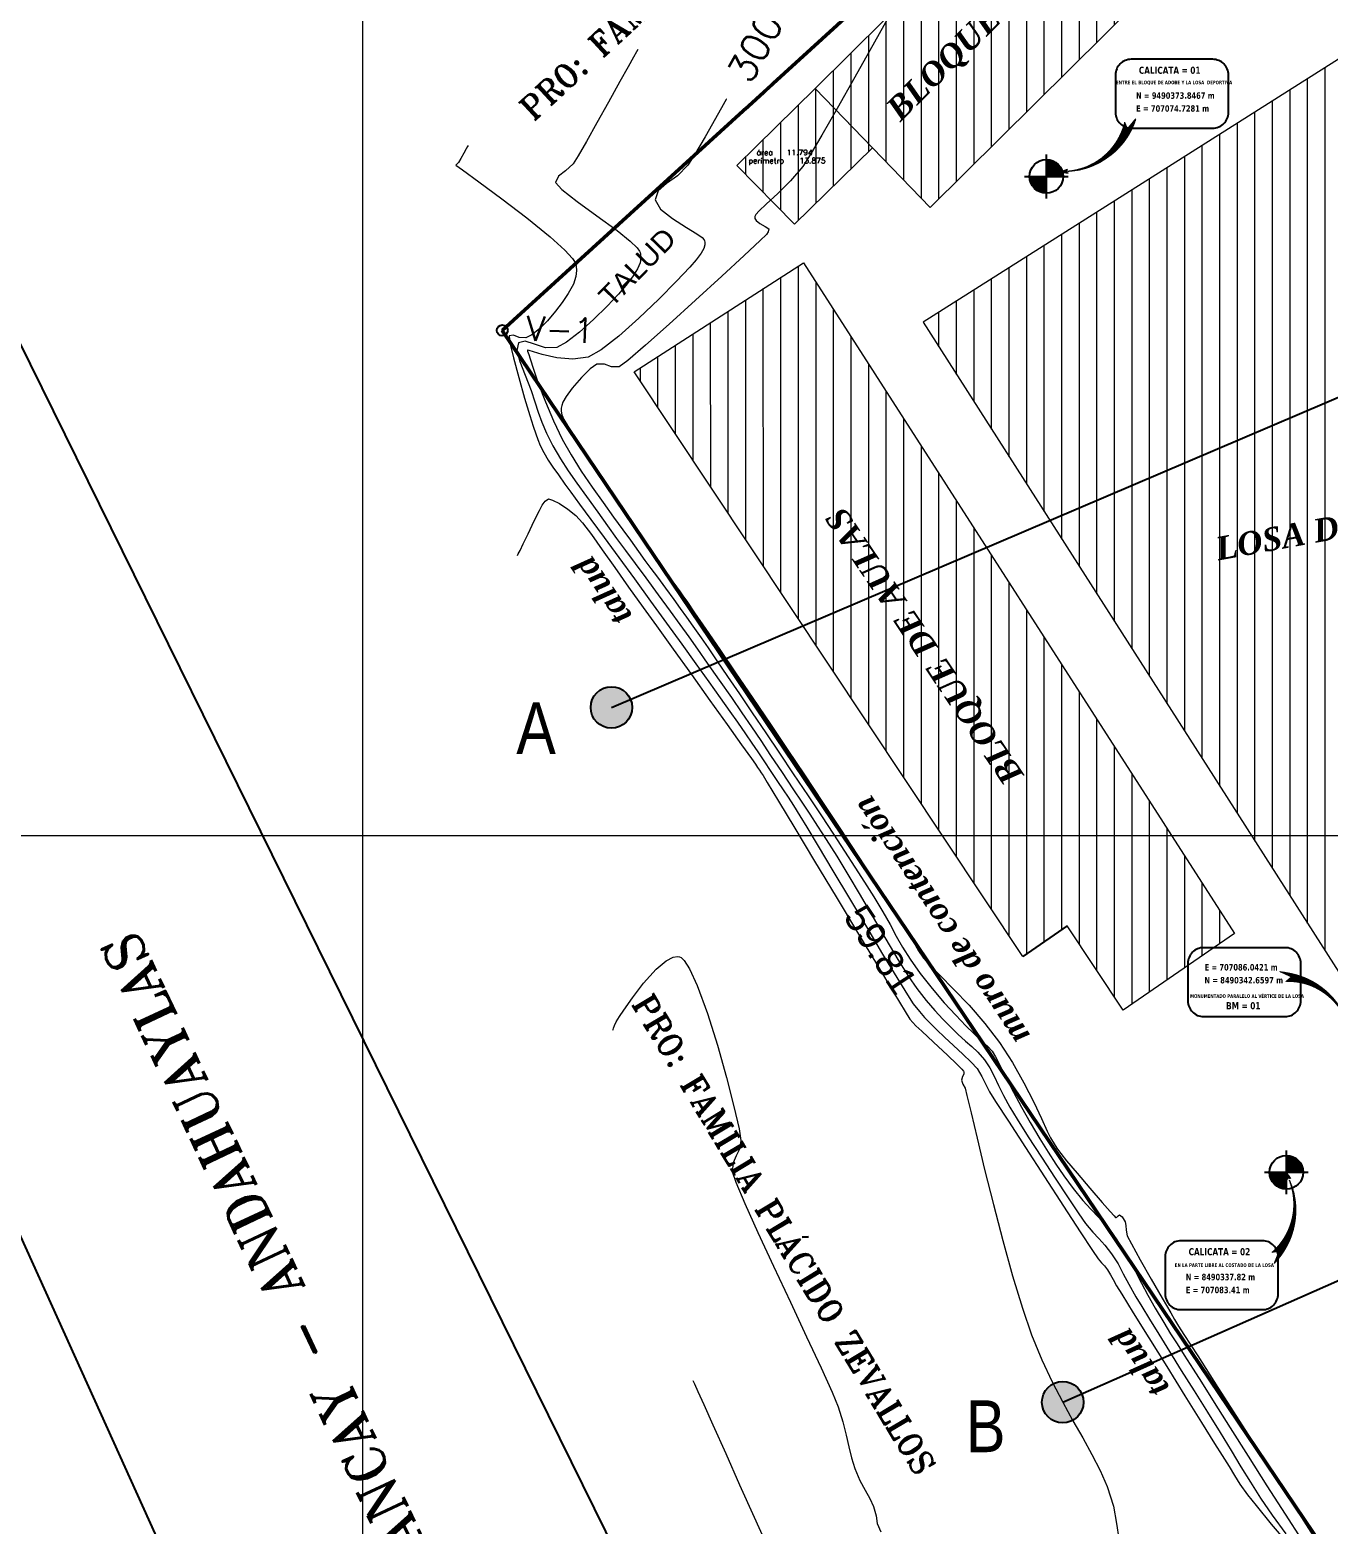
# Model space of a CAD drawing. Header units: metres. Extents: x 706106 to 709341, y 8490035 to 8490642.
# Drawn here: x 707038 to 707085, y 8490325.1 to 8490379.1 of the extents above; entities that cross this region are included whole.
import ezdxf
from ezdxf.enums import TextEntityAlignment as Align

# ---------------------------------------------------------------- set-up
doc = ezdxf.new("R2010")
doc.units = ezdxf.units.M
for name, color, linetype, lineweight in [('auxiliar', 1, 'Continuous', 9), ('BLOQUES', 7, 'Continuous', 60), ('COTAS', 40, 'Continuous', 5), ('detalles', 84, 'Continuous', 25), ('V-INTEREG', 5, 'Continuous', 5)]:
    doc.layers.add(name, color=color, linetype=linetype, lineweight=lineweight)
for name, color, linetype in [('C-ANNO-MATC-TEXT', 150, 'Continuous'), ('C-PROP-BRNG', 92, 'Continuous'), ('C-PROP-TEXT', 92, 'Continuous'), ('C-ROAD-TEXT', 11, 'Continuous'), ('C-SSWR-PIPE-PATT', 7, 'Continuous'), ('C-STRM-STRC', 170, 'Continuous'), ('C-TOPO', 7, 'Continuous'), ('C-TOPO-MAJR', 9, 'Continuous'), ('CALLES', 7, 'Continuous'), ('V-SITE-VEGE', 80, 'Continuous')]:
    doc.layers.add(name, color=color, linetype=linetype)
doc.styles.add('COTAS', font='arial.ttf')
doc.styles.add('MtXpl_Palatino_Linot', font='')
doc.styles.add('MtXpl_Verdana', font='')
doc.styles.add('ROMANT', font='romant.shx')
doc.styles.get("Standard").update_dxf_attribs({"font": 'simplex.shx'})
doc.styles.get('MtXpl_Palatino_Linot').set_extended_font_data('Palatino Linotype', italic=True, bold=True)
doc.styles.get('MtXpl_Verdana').set_extended_font_data('Verdana', bold=True)
pattern_1 = [(90, (1.51535, 192.3111), (-0.635, 0), [])]

# ---------------------------------------------------------------- blocks, each defined once
blk = doc.blocks.new('bm')
for p, q in [((0, -0.13), (0, 0.13)), ((-0.13, 0), (0.13, 0))]:
    blk.add_line(p, q)
at = {"const_width": 0.1}
for points in [[(0.05, 0, 0.414214), (0, 0.05, 1)], [(-0.05, 0, 0.414214), (0, -0.05, 1)]]:
    blk.add_lwpolyline(points, format="xyb", dxfattribs=at)
blk.add_circle((0, 0), 0.1)

msp = doc.modelspace()

# ---------------------------------------------------------------- hatches: boundary and pattern name
h = msp.add_hatch(color=256)
h.dxf.hatch_style = 1
h.set_gradient(color1=(0, 0, 255), color2=(255, 255, 0), tint=1, name='INVSPHERICAL')
h.paths.add_polyline_path([(707058.2461, 8490354.638, 1), (707059.7461, 8490354.638, 1)])
h = msp.add_hatch(color=256)
h.dxf.hatch_style = 1
h.set_gradient(color1=(0, 0, 255), color2=(255, 255, 0), tint=1, name='INVSPHERICAL')
h.paths.add_polyline_path([(707074.5678, 8490329.5042, 1), (707076.0678, 8490329.5042, 1)])
at = {"layer": 'BLOQUES', "lineweight": 0}
h = msp.add_hatch(dxfattribs=at)
h.set_pattern_fill('ANSI31', color=256, scale=0.2, angle=45)
h.set_pattern_definition(pattern_1)
h.paths.add_polyline_path([(707081.5327, 8490346.4598), (707077.5079, 8490343.6816), (707075.4793, 8490346.7335), (707073.881, 8490345.6302), (707059.8215, 8490366.7817), (707065.9394, 8490370.7254)])
h.paths.add_polyline_path([(707080.7675, 8490359.6677), (707092.0126, 8490361.7158), (707091.7749, 8490363.021), (707080.5298, 8490360.9729)], flags=24)
h.paths.add_polyline_path([(707074.5596, 8490352.2754), (707067.683, 8490362.5184), (707066.2688, 8490361.569), (707073.1454, 8490351.326)], flags=24)
at = {"layer": 'V-INTEREG', "lineweight": 0}
h = msp.add_hatch(dxfattribs=at)
h.set_pattern_fill('ANSI31', color=8, scale=0.027191, angle=-193.68898, style=0)
h.set_pattern_definition([(211.311025, (707076.1528444, 8490370.2434362), (0.0017663499, -0.0029038762), [])])
edge = h.paths.add_edge_path()
edge.add_line((707077.9639, 8490375.9357), (707077.6705, 8490375.582))
edge.add_line((707077.6705, 8490375.582), (707077.5641, 8490375.8112))
edge.add_arc((707075.3127, 8490376.3435), 2.3134, 273.12699, 346.69952, ccw=False)
edge.add_arc((707075.3425, 8490376.7884), 2.7566, 272.00472, 341.98112)
h.paths.add_polyline_path([(707075.4952, 8490374.1079), (707075.4389, 8490374.0335), (707075.5179, 8490373.9697), (707075.2427, 8490374.0056)])
h = msp.add_hatch(dxfattribs=at)
h.set_pattern_fill('ANSI31', color=8, scale=0.027191, angle=-156.38919, style=0)
h.set_pattern_definition([(248.61081, (707089.3194692, 8490340.8108893), (0.0031647951, -0.0012395809), [])])
edge = h.paths.add_edge_path()
edge.add_line((707083.1769, 8490345.0799), (707083.5936, 8490344.886))
edge.add_line((707083.5936, 8490344.886), (707083.3989, 8490344.7248))
edge.add_arc((707083.4559, 8490342.4121), 2.3134, 17.83878, 91.41131, ccw=False)
edge.add_arc((707083.0179, 8490342.3279), 2.7566, 16.71651, 86.69291)
h.paths.add_polyline_path([(707085.5718, 8490343.1563), (707085.658, 8490343.1208), (707085.6997, 8490343.2134), (707085.7349, 8490342.9381)])
h = msp.add_hatch(dxfattribs=at)
h.set_pattern_fill('ANSI31', color=8, scale=0.027191, angle=-113.90462, style=0)
h.set_pattern_definition([(291.095383, (707087.113911, 8490339.0816115), (0.00317111, 0.001223336), [])])
edge = h.paths.add_edge_path()
edge.add_line((707082.9699, 8490334.5117), (707083.1462, 8490334.9361))
edge.add_line((707083.1462, 8490334.9361), (707082.8937, 8490334.9234))
edge.add_arc((707081.3738, 8490336.6675), 2.3134, 311.07327, 384.6458)
edge.add_arc((707080.9939, 8490336.4338), 2.7566, 315.79167, 385.76806, ccw=False)
h.paths.add_polyline_path([(707083.4368, 8490337.5477), (707083.4764, 8490337.6322), (707083.5697, 8490337.592), (707083.4097, 8490337.8188)])

# ---------------------------------------------------------------- linework, layer by layer
msp.add_line((707075.4793, 8490346.7335), (707073.881, 8490345.6302))
at = {"flags": 128}
for points in [[(707086.6722, 8490321.3777), (707065.8757, 8490310.4629), (707021.7458, 8490399.9999)], [(707020.0002, 8490374.4502), (707067.2514, 8490269.9999)], [(707058.9961, 8490354.638), (707105.7167, 8490374.5785)]]:
    msp.add_lwpolyline(points, dxfattribs=at)
at = {"elevation": 3003, "flags": 128}
msp.add_lwpolyline([(707075.3178, 8490329.5042), (707138.8424, 8490357.5697)], dxfattribs=at)
for centre in [(707058.9961, 8490354.638), (707075.3178, 8490329.5042, 3003)]:
    msp.add_circle(centre, 0.75)
at = {"layer": 'BLOQUES', "lineweight": 0, "flags": 128}
for points in [[(707080.6265, 8490382.743), (707070.525, 8490372.7202), (707066.365, 8490377.0255), (707076.4665, 8490387.0482)], [(707070.2692, 8490368.5726), (707086.4374, 8490343.2887), (707101.1801, 8490353.6876), (707085.5265, 8490378.2351)], [(707068.4361, 8490374.8821), (707065.6236, 8490372.1168), (707063.5341, 8490374.2421), (707066.365, 8490377.0255)]]:
    msp.add_lwpolyline(points, close=True, dxfattribs=at)
msp.add_lwpolyline([(707081.5327, 8490346.4598), (707077.5079, 8490343.6816), (707075.4793, 8490346.7335), (707073.881, 8490345.6302), (707059.8215, 8490366.7817), (707065.9394, 8490370.7254), (707081.5327, 8490346.4598)], dxfattribs=at)
at = {"layer": 'C-ANNO-MATC-TEXT', "lineweight": 9}
for p, q in [((707050.0002, 8490269.9999), (707050.0002, 8490399.9999)), ((707020.0002, 8490349.9999), (707180.0002, 8490349.9999))]:
    msp.add_line(p, q, dxfattribs=at)
at = {"layer": 'C-ROAD-TEXT', "color": 4, "linetype": 'Continuous', "lineweight": -3}
for points, elevation in [([(707077.2272, 8490377.5165), (707077.2272, 8490376.1585, 0.4142136), (707077.7936, 8490375.5921), (707080.7451, 8490375.5921, 0.4142136), (707081.3116, 8490376.1585), (707081.3116, 8490377.5165, 0.4142136), (707080.7451, 8490378.0829), (707077.7936, 8490378.0829, 0.4142136)], -3505.372), ([(707083.9289, 8490344.0217), (707083.9289, 8490345.3797, 0.4142136), (707083.3625, 8490345.9461), (707080.411, 8490345.9461, 0.4142136), (707079.8445, 8490345.3797), (707079.8445, 8490344.0217, 0.4142136), (707080.411, 8490343.4553), (707083.3625, 8490343.4553, 0.4142136)], -507.051)]:
    msp.add_lwpolyline(points, format="xyb", close=True, dxfattribs=dict(at, elevation=elevation))
msp.add_lwpolyline([(707079.0259, 8490334.7762), (707079.0259, 8490333.4182, 0.4142136), (707079.5924, 8490332.8518), (707082.5438, 8490332.8518, 0.4142136), (707083.1103, 8490333.4182), (707083.1103, 8490334.7762, 0.4142136), (707082.5438, 8490335.3426), (707079.5924, 8490335.3426, 0.4142136)], format="xyb", close=True, dxfattribs=at)
at = {"layer": 'C-SSWR-PIPE-PATT'}
msp.add_circle((707055.0505, 8490368.2784), 0.1964, dxfattribs=at)
msp.add_circle((707055.0505, 8490368.2784), 0.1964, dxfattribs=at)
at = {"layer": 'C-TOPO', "color": 132, "linetype": 'Continuous', "lineweight": 0, "true_color": 0x00b8b8, "flags": 128}
for points, elevation in [([(707069.2444, 8490380.0204), (707068.5108, 8490378.7004), (707067.8058, 8490377.4401), (707067.1617, 8490376.3), (707066.6105, 8490375.3407), (707066.1841, 8490374.6229), (707065.9147, 8490374.207), (707065.4792, 8490373.6907), (707065.0147, 8490373.2303), (707064.5944, 8490372.8443), (707064.3391, 8490372.6013), (707064.2196, 8490372.4637), (707064.1829, 8490372.3954), (707064.1792, 8490372.3688), (707064.1877, 8490372.329), (707064.236, 8490372.2524), (707064.3611, 8490372.1474), (707064.5554, 8490372.033), (707064.6905, 8490371.9464), (707064.6652, 8490371.8469), (707064.6042, 8490371.7467), (707064.3776, 8490371.5304), (707063.8001, 8490370.9905), (707062.9844, 8490370.234), (707062.043, 8490369.3681), (707061.0887, 8490368.5), (707060.2342, 8490367.7367), (707059.5921, 8490367.1853), (707059.2752, 8490366.9531), (707058.9939, 8490366.96), (707058.7419, 8490367.0541), (707058.4726, 8490367.0493), (707058.232, 8490366.8815), (707057.9105, 8490366.5682), (707057.5807, 8490366.1854), (707057.3595, 8490365.8801), (707057.2429, 8490365.6774), (707057.1972, 8490365.5638), (707057.1858, 8490365.5153), (707057.1787, 8490365.46), (707057.1765, 8490365.3579), (707057.1996, 8490365.2206), (707057.2703, 8490365.0531), (707057.4022, 8490364.8388), (707057.5559, 8490364.5803), (707057.7512, 8490364.2655), (707058.1386, 8490363.6779), (707058.6534, 8490362.9112), (707059.2306, 8490362.0591), (707059.8053, 8490361.215), (707060.3127, 8490360.4726), (707060.6878, 8490359.9256), (707060.8659, 8490359.6675), (707060.9921, 8490359.4917), (707061.0949, 8490359.3539), (707061.2232, 8490359.1796), (707061.3519, 8490359.0023), (707061.456, 8490358.8577), (707061.5849, 8490358.6746), (707061.7203, 8490358.4782), (707062.004, 8490358.0644), (707062.4104, 8490357.4704), (707062.9136, 8490356.7333), (707063.4878, 8490355.89), (707064.1073, 8490354.9776), (707064.7461, 8490354.0333), (707065.3787, 8490353.094), (707065.9791, 8490352.1969), (707066.6315, 8490351.2145), (707067.2787, 8490350.234), (707067.8986, 8490349.29), (707068.4694, 8490348.417), (707068.9691, 8490347.6498), (707069.3757, 8490347.0231), (707069.6674, 8490346.5714), (707069.8221, 8490346.3295), (707069.9828, 8490346.0532), (707070.1053, 8490345.8306), (707070.282, 8490345.5667), (707070.4983, 8490345.3288), (707070.8791, 8490344.9483), (707071.3736, 8490344.451), (707071.9312, 8490343.8624), (707072.5012, 8490343.2084), (707073.0329, 8490342.5144), (707073.5032, 8490341.7872), (707073.9181, 8490341.0511), (707074.2703, 8490340.3586), (707074.5527, 8490339.7619), (707074.7582, 8490339.3135), (707074.8795, 8490339.0658), (707075.0039, 8490338.8559), (707075.1083, 8490338.6925), (707075.2508, 8490338.4951), (707075.4588, 8490338.24), (707075.84, 8490337.7884), (707076.3015, 8490337.2485), (707076.7501, 8490336.7284), (707077.0374, 8490336.3994), (707077.1798, 8490336.2398), (707077.2288, 8490336.1878), (707077.2373, 8490336.1808), (707077.247, 8490336.1831), (707077.2733, 8490336.2026), (707077.3203, 8490336.2488), (707077.3713, 8490336.285), (707077.4642, 8490336.2048), (707077.5781, 8490336.0336), (707077.6061, 8490335.893), (707077.6144, 8490335.7213), (707077.6546, 8490335.5208), (707077.8031, 8490335.228), (707078.1187, 8490334.6594), (707078.5168, 8490333.9582), (707078.9132, 8490333.2677), (707079.2231, 8490332.7312), (707079.3621, 8490332.4919), (707079.4335, 8490332.3751), (707079.5067, 8490332.2595), (707079.7011, 8490331.9561), (707080.2018, 8490331.175), (707080.9333, 8490330.0344), (707081.82, 8490328.6522), (707082.7863, 8490327.1464), (707083.7568, 8490325.635), (707084.6557, 8490324.236)], 2999), ([(707059.9468, 8490378.4382), (707059.8999, 8490378.3548), (707059.7921, 8490378.1617), (707059.6, 8490377.8156), (707059.3013, 8490377.2754), (707058.8893, 8490376.5303), (707058.4733, 8490375.7817), (707058.0948, 8490375.1085), (707057.7953, 8490374.5897), (707057.6165, 8490374.3046), (707057.3378, 8490374.044), (707057.0794, 8490373.8535), (707056.9752, 8490373.6254), (707057.2006, 8490373.371), (707057.7526, 8490372.9438), (707058.4719, 8490372.4232), (707059.1986, 8490371.8888), (707059.6782, 8490371.5046), (707059.9249, 8490371.2686), (707060.0164, 8490371.1455), (707060.0364, 8490371.0961), (707060.0497, 8490371.0299), (707060.0591, 8490370.9037), (707060.0348, 8490370.7264), (707059.9423, 8490370.502), (707059.7547, 8490370.2179), (707059.5197, 8490369.9009), (707059.2582, 8490369.5874), (707058.8472, 8490369.1537), (707058.3526, 8490368.6719), (707057.8405, 8490368.214), (707057.3765, 8490367.8522), (707057.0268, 8490367.6584), (707056.6129, 8490367.6494), (707056.2128, 8490367.7768), (707055.8711, 8490367.8869), (707055.6325, 8490367.8256), (707055.5722, 8490367.5508), (707055.6819, 8490367.1478), (707055.8809, 8490366.6538), (707056.0884, 8490366.1065), (707056.2231, 8490365.6911), (707056.3467, 8490365.3192), (707056.4825, 8490364.9541), (707056.6536, 8490364.5594), (707056.8832, 8490364.0987), (707057.1511, 8490363.6262), (707057.4315, 8490363.1924), (707057.7397, 8490362.755), (707058.0907, 8490362.2715), (707058.4997, 8490361.6994), (707058.851, 8490361.2059), (707059.1803, 8490360.7544), (707059.508, 8490360.3122), (707059.8543, 8490359.8468), (707060.2399, 8490359.3255), (707060.6849, 8490358.7156), (707061.1162, 8490358.1212), (707061.4721, 8490357.6314), (707061.7903, 8490357.1917), (707062.1087, 8490356.7475), (707062.4649, 8490356.2443), (707062.8967, 8490355.6276), (707063.3377, 8490354.9924), (707063.7155, 8490354.4428), (707064.0585, 8490353.9379), (707064.3956, 8490353.4369), (707064.7552, 8490352.8986), (707065.1661, 8490352.2822), (707065.5634, 8490351.6877), (707065.8869, 8490351.2044), (707066.172, 8490350.7758), (707066.454, 8490350.3453), (707066.7685, 8490349.8563), (707067.1507, 8490349.252), (707067.5495, 8490348.5994), (707067.9954, 8490347.845), (707068.4627, 8490347.0436), (707068.9262, 8490346.2499), (707069.3601, 8490345.5189), (707069.7391, 8490344.9054), (707070.0377, 8490344.4641), (707070.3758, 8490344.0324), (707070.6916, 8490343.669), (707070.9866, 8490343.3571), (707071.2622, 8490343.0796), (707071.52, 8490342.8194), (707071.7967, 8490342.5591), (707072.0273, 8490342.3691), (707072.2469, 8490342.1713), (707072.4904, 8490341.8877), (707072.6804, 8490341.6005), (707072.8402, 8490341.2964), (707072.9965, 8490340.965), (707073.1758, 8490340.5962), (707073.4047, 8490340.1797), (707073.6744, 8490339.7399), (707074.0731, 8490339.1092), (707074.548, 8490338.3696), (707075.0459, 8490337.6031), (707075.5139, 8490336.8916), (707075.899, 8490336.3173), (707076.1482, 8490335.9621), (707076.4042, 8490335.6499), (707076.6226, 8490335.4209), (707076.8378, 8490335.1898), (707077.0841, 8490334.8718), (707077.3184, 8490334.5047), (707077.5089, 8490334.1526), (707077.7071, 8490333.7696), (707077.9646, 8490333.3098), (707078.175, 8490332.9599), (707078.4527, 8490332.506), (707078.7894, 8490331.9613), (707079.1768, 8490331.339), (707079.6066, 8490330.6524), (707080.0704, 8490329.9147), (707080.5599, 8490329.1392), (707081.0171, 8490328.4046), (707081.4086, 8490327.7592), (707081.7632, 8490327.1705), (707082.1098, 8490326.6062), (707082.4772, 8490326.034), (707082.8942, 8490325.4213), (707083.3895, 8490324.7359)], 3001), ([(707053.8094, 8490374.96), (707053.792, 8490374.929), (707053.7461, 8490374.8471), (707053.6604, 8490374.694), (707053.5457, 8490374.4896), (707053.4674, 8490374.3533), (707053.4144, 8490374.3024), (707053.3733, 8490374.2536), (707053.6058, 8490374.0832), (707054.2066, 8490373.6473), (707055.0321, 8490373.0369), (707055.9388, 8490372.343), (707056.783, 8490371.6567), (707057.3168, 8490371.1744), (707057.5864, 8490370.882), (707057.6866, 8490370.7311), (707057.7094, 8490370.671), (707057.7246, 8490370.5951), (707057.737, 8490370.4456), (707057.715, 8490370.2274), (707057.6234, 8490369.9467), (707057.4374, 8490369.6106), (707057.2089, 8490369.2885), (707056.9775, 8490368.9779), (707056.688, 8490368.6224), (707056.3904, 8490368.3312), (707056.1176, 8490368.1217), (707055.9026, 8490368.0111), (707055.665, 8490368.0222), (707055.4495, 8490368.0987), (707055.3015, 8490368.0832), (707055.3214, 8490367.8315), (707055.4506, 8490367.2811), (707055.6444, 8490366.5681), (707055.8583, 8490365.8286), (707056.0479, 8490365.1985), (707056.1685, 8490364.8139), (707056.258, 8490364.5383), (707056.3318, 8490364.3241), (707056.4186, 8490364.1157), (707056.5469, 8490363.8578), (707056.707, 8490363.5803), (707056.8793, 8490363.3237), (707057.0778, 8490363.0485), (707057.3166, 8490362.7154), (707057.5273, 8490362.4224), (707057.8458, 8490361.9876), (707058.2539, 8490361.4337), (707058.7332, 8490360.7835), (707059.2654, 8490360.0599), (707059.8324, 8490359.2857), (707060.4157, 8490358.4837), (707060.991, 8490357.6883), (707061.5395, 8490356.9275), (707062.052, 8490356.2146), (707062.5189, 8490355.5627), (707062.931, 8490354.9848), (707063.2787, 8490354.4942), (707063.5526, 8490354.1041), (707063.8422, 8490353.6867), (707064.0766, 8490353.3445), (707064.287, 8490353.0331), (707064.5042, 8490352.708), (707064.7595, 8490352.3249), (707065.0078, 8490351.9535), (707065.2049, 8490351.6587), (707065.3835, 8490351.3884), (707065.576, 8490351.0906), (707065.815, 8490350.7133), (707066.0646, 8490350.3042), (707066.4777, 8490349.6149), (707067.0063, 8490348.7284), (707067.6025, 8490347.7276), (707068.2182, 8490346.6954), (707068.8053, 8490345.7149), (707069.316, 8490344.869), (707069.702, 8490344.2406), (707069.9155, 8490343.9128), (707070.1337, 8490343.6328), (707070.3179, 8490343.4251), (707070.5129, 8490343.2259), (707070.7635, 8490342.9719), (707071.0408, 8490342.7035), (707071.3721, 8490342.4015), (707071.7102, 8490342.094), (707072.008, 8490341.8091), (707072.2185, 8490341.575), (707072.3991, 8490341.2906), (707072.5114, 8490341.0415), (707072.6672, 8490340.7367), (707072.892, 8490340.3805), (707073.3521, 8490339.666), (707073.9679, 8490338.7151), (707074.6599, 8490337.6503), (707075.3484, 8490336.5938), (707075.9538, 8490335.6676), (707076.3965, 8490334.9942), (707076.5969, 8490334.6956), (707076.7189, 8490334.5507), (707076.8238, 8490334.4416), (707076.9416, 8490334.2941), (707077.0521, 8490334.1159), (707077.1452, 8490333.9375), (707077.2659, 8490333.7188), (707077.4565, 8490333.4086), (707077.8695, 8490332.7423), (707078.4347, 8490331.8326), (707079.0818, 8490330.7923), (707079.7408, 8490329.734), (707080.3413, 8490328.7706), (707080.8133, 8490328.0147), (707081.0865, 8490327.5791), (707081.3356, 8490327.1737), (707081.5261, 8490326.8553), (707081.7252, 8490326.5433), (707082.0003, 8490326.157), (707082.3139, 8490325.7628), (707082.8637, 8490325.0967), (707083.5663, 8490324.2584)], 3002), ([(707055.6032, 8490360.1391), (707055.6289, 8490360.1916), (707055.6908, 8490360.3195), (707055.8047, 8490360.5559), (707055.98, 8490360.9209), (707056.2042, 8490361.3846), (707056.3911, 8490361.7628), (707056.495, 8490361.955), (707056.598, 8490362.1041), (707056.722, 8490362.1806), (707056.8695, 8490362.1394), (707057.1179, 8490362.0108), (707057.4161, 8490361.8156), (707057.713, 8490361.5746), (707057.9481, 8490361.3124), (707058.2711, 8490360.89), (707058.6672, 8490360.3401), (707059.1217, 8490359.6953), (707059.6197, 8490358.9883), (707060.1466, 8490358.2517), (707060.627, 8490357.5857), (707061.2267, 8490356.7509), (707061.8899, 8490355.8256), (707062.5609, 8490354.8879), (707063.1839, 8490354.0163), (707063.7034, 8490353.289), (707064.0635, 8490352.7843), (707064.2085, 8490352.5806), (707064.2849, 8490352.469), (707064.353, 8490352.3676), (707064.4168, 8490352.2715), (707064.4794, 8490352.1746), (707064.6351, 8490351.9162), (707065.0388, 8490351.2455), (707065.6286, 8490350.2651), (707066.343, 8490349.0778), (707067.1203, 8490347.7863), (707067.8988, 8490346.4934), (707068.6171, 8490345.3017), (707069.2133, 8490344.314), (707069.6259, 8490343.6331), (707069.7933, 8490343.3615), (707069.895, 8490343.2387), (707070.0071, 8490343.1243), (707070.2211, 8490342.924), (707070.6506, 8490342.5267), (707071.1468, 8490342.063), (707071.4917, 8490341.7317), (707071.67, 8490341.5501), (707071.7327, 8490341.4765), (707071.7436, 8490341.4571), (707071.7481, 8490341.4255), (707071.7364, 8490341.3671), (707071.6926, 8490341.2831), (707071.6577, 8490341.1548), (707071.7101, 8490341.0099), (707071.7909, 8490340.8587), (707071.854, 8490340.6014), (707072.0023, 8490339.9716), (707072.221, 8490339.0502), (707072.4955, 8490337.9184), (707072.8111, 8490336.6573), (707073.1532, 8490335.3477), (707073.5071, 8490334.071), (707073.8581, 8490332.908), (707074.1917, 8490331.9398), (707074.5597, 8490331.0416), (707074.9381, 8490330.2348), (707075.3178, 8490329.5042), (707075.6899, 8490328.8344), (707076.0454, 8490328.2099), (707076.3752, 8490327.6154), (707076.6706, 8490327.0356), (707076.9224, 8490326.4551), (707077.1498, 8490325.7374), (707077.2695, 8490325.1194), (707077.3461, 8490324.5593)], 3003), ([(707059.0446, 8490342.962), (707059.0552, 8490342.9847), (707059.0766, 8490343.0359), (707059.112, 8490343.125), (707059.1723, 8490343.2619), (707059.2845, 8490343.4505), (707059.4453, 8490343.6894), (707059.7548, 8490344.1339), (707060.1621, 8490344.6662), (707060.616, 8490345.1686), (707060.9784, 8490345.4698), (707061.2327, 8490345.5974), (707061.3877, 8490345.6215), (707061.4596, 8490345.6124), (707061.5135, 8490345.5893), (707061.6296, 8490345.4818), (707061.8212, 8490345.1835), (707062.1, 8490344.5745), (707062.4666, 8490343.569), (707062.8281, 8490342.4156), (707063.1573, 8490341.247), (707063.4273, 8490340.1954), (707063.6108, 8490339.3934), (707063.6809, 8490338.9734), (707063.6311, 8490338.6587), (707063.5131, 8490338.4107), (707063.3996, 8490338.1645), (707063.3633, 8490337.8551), (707063.4927, 8490337.4673), (707063.8215, 8490336.6959), (707064.2961, 8490335.6455), (707064.8626, 8490334.4205), (707065.4674, 8490333.1255), (707066.0568, 8490331.8649), (707066.577, 8490330.7433), (707066.9744, 8490329.8652), (707067.1953, 8490329.335), (707067.3668, 8490328.7935), (707067.4863, 8490328.3151), (707067.58, 8490327.8842), (707067.6746, 8490327.485), (707067.7964, 8490327.102), (707067.9832, 8490326.6751), (707068.1715, 8490326.3244), (707068.3431, 8490326.0193), (707068.48, 8490325.7287), (707068.567, 8490325.3943), (707068.6106, 8490325.1179), (707068.7398, 8490324.8158)], 3004)]:
    msp.add_lwpolyline(points, dxfattribs=dict(at, elevation=elevation))
at = {"layer": 'C-TOPO', "color": 20, "linetype": 'Continuous', "lineweight": 0, "flags": 128}
for points, elevation in [([(707064.639, 8490379.311), (707064.0377, 8490378.2242), (707063.4371, 8490377.1432), (707062.8733, 8490376.1369), (707062.3826, 8490375.2743), (707062.0013, 8490374.6243), (707061.7656, 8490374.2558), (707061.3844, 8490373.8737), (707060.9895, 8490373.5927), (707060.6856, 8490373.3285), (707060.5772, 8490372.9971), (707060.7694, 8490372.6675), (707061.2018, 8490372.3267), (707061.7168, 8490372.0031), (707062.0822, 8490371.7757), (707062.2761, 8490371.6331), (707062.3483, 8490371.5547), (707062.3634, 8490371.5213), (707062.373, 8490371.47), (707062.3748, 8490371.3737), (707062.34, 8490371.2395), (707062.2396, 8490371.0653), (707062.0619, 8490370.8238), (707061.8293, 8490370.5588), (707061.351, 8490370.0563), (707060.7093, 8490369.4114), (707059.9862, 8490368.719), (707059.2641, 8490368.0739), (707058.6249, 8490367.5712), (707058.151, 8490367.3057), (707057.5988, 8490367.2314), (707057.0185, 8490367.2869), (707056.4955, 8490367.4058), (707056.1758, 8490367.5019), (707056.0224, 8490367.5523), (707055.9716, 8490367.5675), (707055.9636, 8490367.5681), (707055.9609, 8490367.5602), (707055.9643, 8490367.5313), (707055.9828, 8490367.4703), (707056.0084, 8490367.3991), (707056.0555, 8490367.2483), (707056.1776, 8490366.8743), (707056.3649, 8490366.3367), (707056.6075, 8490365.6953), (707056.8956, 8490365.0097), (707057.2196, 8490364.3395), (707057.5404, 8490363.7734), (707057.9079, 8490363.1894), (707058.3004, 8490362.6071), (707058.6959, 8490362.0459), (707059.0727, 8490361.5253), (707059.409, 8490361.0646), (707059.6828, 8490360.6835), (707059.9721, 8490360.2771), (707060.2061, 8490359.9577), (707060.4226, 8490359.6678), (707060.6594, 8490359.3502), (707060.954, 8490358.9476), (707061.2492, 8490358.5409), (707061.4875, 8490358.2128), (707061.7069, 8490357.9083), (707061.9453, 8490357.5727), (707062.2408, 8490357.1511), (707062.4913, 8490356.7896), (707062.8139, 8490356.3204), (707063.1962, 8490355.7614), (707063.626, 8490355.1303), (707064.0908, 8490354.4448), (707064.5784, 8490353.7226), (707065.0764, 8490352.9816), (707065.5726, 8490352.2395), (707066.1062, 8490351.4384), (707066.589, 8490350.7114), (707067.0282, 8490350.0472), (707067.4305, 8490349.4345), (707067.803, 8490348.8617), (707068.1526, 8490348.3176), (707068.4864, 8490347.7908), (707068.8184, 8490347.2402), (707069.0756, 8490346.7793), (707069.2981, 8490346.3672), (707069.5262, 8490345.9631), (707069.8001, 8490345.5261), (707070.1598, 8490345.0154), (707070.5912, 8490344.4666), (707071.0323, 8490343.9554), (707071.4522, 8490343.5007), (707071.8202, 8490343.1217), (707072.1052, 8490342.8374), (707072.2764, 8490342.6669), (707072.4552, 8490342.5028), (707072.6033, 8490342.3782), (707072.7624, 8490342.2003), (707072.8818, 8490342.0034), (707073.0561, 8490341.6698), (707073.2773, 8490341.2322), (707073.5374, 8490340.7234), (707073.8283, 8490340.176), (707074.1421, 8490339.6227), (707074.492, 8490339.0348), (707074.7896, 8490338.5483), (707075.068, 8490338.1164), (707075.3603, 8490337.6921), (707075.6995, 8490337.2286), (707076.0404, 8490336.8058), (707076.3349, 8490336.4876), (707076.6116, 8490336.2028), (707076.8992, 8490335.8805), (707077.2266, 8490335.4495), (707077.4987, 8490335.0349), (707077.733, 8490334.6317), (707077.9479, 8490334.2284), (707078.1622, 8490333.8132), (707078.3945, 8490333.3745), (707078.6634, 8490332.9008), (707078.9721, 8490332.3851), (707079.2219, 8490331.9784), (707079.4543, 8490331.6095), (707079.7109, 8490331.2069), (707080.0333, 8490330.6994), (707080.3341, 8490330.2225), (707080.7963, 8490329.4891), (707081.375, 8490328.5724), (707082.0253, 8490327.5454), (707082.7022, 8490326.4813), (707083.361, 8490325.453), (707083.9566, 8490324.5338)], 3000), ([(707061.9443, 8490330.2852), (707062.0005, 8490330.1655), (707062.1249, 8490329.8962), (707062.3386, 8490329.4245), (707062.6668, 8490328.6893), (707063.1306, 8490327.6424), (707063.6335, 8490326.5088), (707064.1531, 8490325.3482), (707064.6675, 8490324.2202)], 3005)]:
    msp.add_lwpolyline(points, dxfattribs=dict(at, elevation=elevation))
at = {"layer": 'V-SITE-VEGE', "flags": 128}
msp.add_lwpolyline([(707086.6722, 8490321.3777), (707055.0505, 8490368.2784), (707076.4196, 8490387.7737), (707141.9596, 8490353.589), (707086.6722, 8490321.3777)], dxfattribs=at)

# ---------------------------------------------------------------- block references
at = {"layer": 'detalles', "linetype": 'Continuous', "xscale": 6.096, "yscale": 6.096, "zscale": 6.096}
for p in [(707074.7281, 8490373.8467), (707083.4072, 8490337.8207)]:
    msp.add_blockref('bm', p, dxfattribs=at)

# ---------------------------------------------------------------- texts
for s, p in [('         perímetro   13.875', (707062.6138, 8490374.319)), ('área   11.794', (707064.242, 8490374.6133))]:
    msp.add_text(s, height=0.2).set_placement(p)
at = {"insert": (707068.7313, 8490345.876), "char_height": 1, "attachment_point": 5, "rotation": 303.58729, "style": 'COTAS'}
msp.add_mtext('59.81', dxfattribs=at)
at = {"layer": 'auxiliar', "insert": (707057.1532, 8490368.3119), "char_height": 0.9, "attachment_point": 5, "rotation": 357.71533}
msp.add_mtext('\\A1;V-1', dxfattribs=at)
at = {"layer": 'C-PROP-BRNG', "color": 42, "style": 'MtXpl_Palatino_Linot'}
for s, rotation, p in [('BLOQUE DE ADOBE', 44.76336, (707069.4465, 8490375.8019)), ('LOSA DEPORTIVA', 10.32238, (707080.9407, 8490359.9507)), ('BLOQUE DE AULAS', 123.87501, (707073.9353, 8490352.1982))]:
    msp.add_text(s, height=0.84375, rotation=rotation, dxfattribs=at).set_placement(p)
at = {"layer": 'C-PROP-BRNG', "color": 0, "style": 'MtXpl_Palatino_Linot'}
for s, rotation, p in [('talud', 124.23936, (707059.7671, 8490357.9681)), ('muro de contención ', 123.55762, (707074.1527, 8490342.7933)), ('talud', 124.23936, (707079.2, 8490330.0456))]:
    msp.add_text(s, height=0.84375, rotation=rotation, dxfattribs=at).set_placement(p)
at = {"layer": 'C-ROAD-TEXT', "color": 6, "style": 'MtXpl_Verdana', "width": 0.75}
for s, height, p in [('CALICATA = 01', 0.257812, (707078.0731, 8490377.5591, -3568.7534)), ('ENTRE EL BLOQUE DE ADOBE Y LA LOSA  DEPORTIVA', 0.130913, (707077.2485, 8490377.1814, -3438.2777)), ('N = 9490373.8467 m', 0.234375, (707077.971, 8490376.6547, -3505.372)), ('E = 707074.7281 m', 0.234375, (707077.9746, 8490376.1875, -3505.372)), ('CALICATA = 02', 0.257812, (707079.8718, 8490334.8188, -63.3814)), ('EN LA PARTE LIBRE AL COSTADO DE LA LOSA ', 0.130913, (707079.3726, 8490334.3963, 67.0943)), ('N = 8490337.82 m', 0.234375, (707079.7697, 8490333.9144)), ('E = 707083.41 m', 0.234375, (707079.7733, 8490333.4472))]:
    msp.add_text(s, height=height, dxfattribs=at).set_placement(p)
at = {"layer": 'C-ROAD-TEXT', "color": 3, "style": 'MtXpl_Verdana', "width": 0.75}
for s, height, p in [('E = 707086.0421 m', 0.234375, (707080.4524, 8490345.1202, -507.051)), ('N = 8490342.6597 m', 0.234375, (707080.4444, 8490344.653, -507.051)), ('MONUMENTADO PARALELO AL VÉRTICE DE LA LOSA', 0.130913, (707079.9269, 8490344.1307, -439.9567)), ('BM = 01', 0.25781, (707081.2283, 8490343.7174, -570.4324))]:
    msp.add_text(s, height=height, dxfattribs=at).set_placement(p)
at = {"layer": 'CALLES', "style": 'ROMANT'}
for s, height, rotation, p in [('PRO: FAMILIA AMELIA CASTRO', 0.85, 42.59427, (707062.5168, 8490382.2335)), ('CARRETERA ABANCAY - ANDAHUAYLAS', 1.434375, 115.17753, (707049.5702, 8490328.4106)), ('PRO: FAMILIA PLÁCIDO ZEVALLOS', 0.85, 301.01849, (707065.3623, 8490335.6455, 3004))]:
    msp.add_text(s, height=height, rotation=rotation, dxfattribs=at).set_placement(p, align=Align.MIDDLE)
at = {"layer": 'COTAS', "color": 1, "insert": (707059.9363, 8490370.5635, 3001), "char_height": 0.75, "attachment_point": 5, "rotation": 45.76382, "style": 'COTAS'}
msp.add_mtext('\\A1;TALUD ', dxfattribs=at)

# ---------------------------------------------------------------- next in the draw order: texts
at = {"layer": 'C-PROP-TEXT', "color": 253, "linetype": 'Continuous', "lineweight": -3, "char_height": 1.875, "attachment_point": 4, "bg_fill": 3, "box_fill_scale": 1.254, "bg_fill_color": 256, "bg_fill_true_color": 13158600, "bg_fill_transparency": 0}
for s, insert in [('{\\fArial Narrow|b0|i0|c0|p34;\\C30;A}', (707055.555, 8490353.8855)), ('{\\fArial Narrow|b0|i0|c0|p34;\\C30;B}', (707071.8172, 8490328.6334, 4))]:
    msp.add_mtext(s, dxfattribs=dict(at, insert=insert))
at = {"layer": 'C-TOPO-MAJR', "color": 5, "linetype": 'Continuous', "lineweight": 9, "insert": (707064.9218, 8490379.8228, 3000), "char_height": 1, "width": 5.96381, "attachment_point": 5, "rotation": 61.0736, "bg_fill": 3, "box_fill_scale": 1.635, "bg_fill_color": 256, "bg_fill_true_color": 13158600, "bg_fill_transparency": 0}
msp.add_mtext('3000.00', dxfattribs=at)

# ---------------------------------------------------------------- next in the draw order: hatches: boundary and pattern name
at = {"layer": 'BLOQUES', "lineweight": 0}
h = msp.add_hatch(dxfattribs=at)
h.set_pattern_fill('ANSI31', color=256, scale=0.2, angle=45)
h.set_pattern_definition(pattern_1)
h.paths.add_polyline_path([(707080.6265, 8490382.743), (707070.525, 8490372.7202), (707066.365, 8490377.0255), (707076.4665, 8490387.0482)])
h.paths.add_polyline_path([(707069.6402, 8490375.2034), (707078.5927, 8490384.0822), (707077.3932, 8490385.2916), (707068.4408, 8490376.4128)], flags=24)
h = msp.add_hatch(dxfattribs=at)
h.set_pattern_fill('ANSI31', color=256, scale=0.2, angle=45)
h.set_pattern_definition(pattern_1)
h.paths.add_polyline_path([(707070.2692, 8490368.5726), (707086.4374, 8490343.2887), (707101.1801, 8490353.6876), (707085.5265, 8490378.2351)])
h.paths.add_polyline_path([(707080.7675, 8490359.6677), (707092.0126, 8490361.7158), (707091.7749, 8490363.021), (707080.5298, 8490360.9729)], flags=24)
h.paths.add_polyline_path([(707074.5596, 8490352.2754), (707067.683, 8490362.5184), (707066.2688, 8490361.569), (707073.1454, 8490351.326)], flags=24)
h.paths.add_polyline_path([(707069.6402, 8490375.2034), (707078.5927, 8490384.0822), (707077.3932, 8490385.2916), (707068.4408, 8490376.4128)], flags=24)
h = msp.add_hatch(dxfattribs=at)
h.set_pattern_fill('ANSI31', color=256, scale=0.2, angle=45)
h.set_pattern_definition(pattern_1)
h.paths.add_polyline_path([(707068.4361, 8490374.8821), (707065.6236, 8490372.1168), (707063.5341, 8490374.2421), (707066.365, 8490377.0255)])

# ---------------------------------------------------------------- next in the draw order: linework, layer by layer
at = {"layer": 'C-STRM-STRC', "lineweight": 50, "flags": 128}
msp.add_lwpolyline([(707055.0505, 8490368.2784), (707076.4196, 8490387.7737), (707144.7944, 8490352.1104), (707088.4862, 8490318.6872), (707055.0505, 8490368.2784)], dxfattribs=at)

doc.saveas('drawing.dxf')
